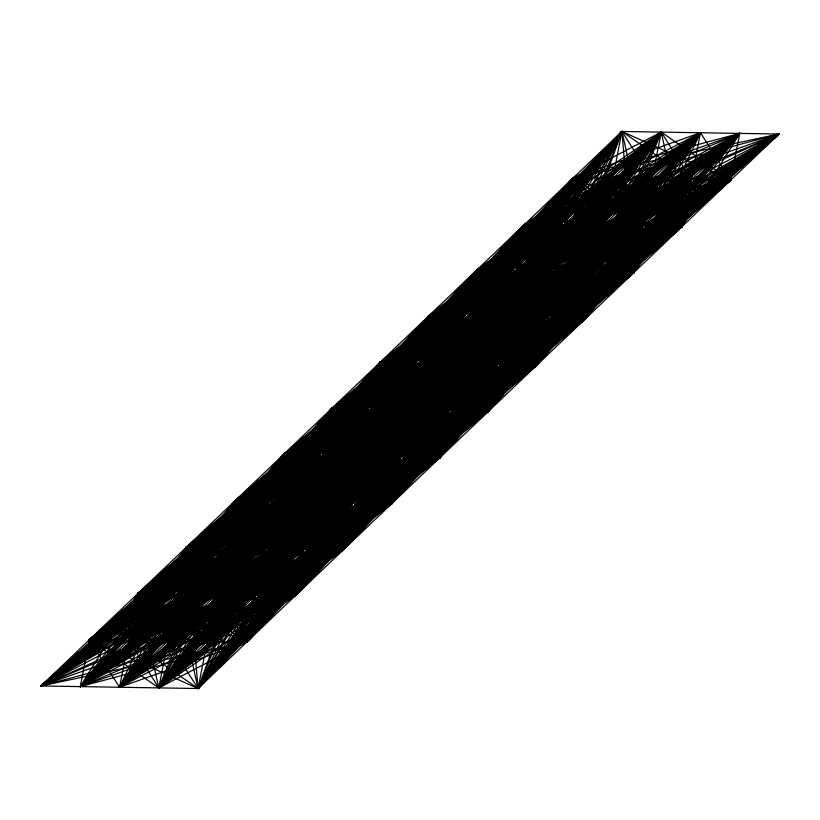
<?xml version="1.0" encoding="UTF-8"?>
<svg xmlns="http://www.w3.org/2000/svg" width="820" height="820" viewBox="0 0 820 820"><rect width="100%" height="100%" fill="white"/><g stroke="black" fill="none" stroke-linecap="round" stroke-linejoin="round"><path stroke-width="1.23" d="M700.475 132.748L273.911 501.778L585.347 318.857L331.475 408.729L400.847 456.842L564.385 224.536L313.178 502.414L642.911 225.808L41 685.971L546.089 318.221L234.653 501.143L400.847 456.842L467.564 316.95L207.193 641.681L458.411 363.793L128.678 640.399L682.178 226.443L137.821 593.557L449.257 410.635L525.128 223.891L255.614 595.463L506.821 317.586L177.089 594.192L730.589 180.236L234.653 501.143L488.525 411.271L419.153 363.157L294.872 596.109L573.539 177.684L304.025 549.256L506.821 317.586L128.678 640.399L546.089 318.221L186.242 547.35L536.936 365.064L476.717 270.108L440.114 457.478L186.242 547.35L682.178 226.443L89.411 639.764L594.5 272.014L313.178 502.414L612.806 178.319L352.436 503.049L428.306 316.315L488.525 411.271L322.321 455.571L682.178 226.443L225.5 547.986L555.242 271.379L255.614 595.463L621.949 131.477L246.461 642.316L476.717 270.108L488.525 411.271L273.911 501.778L594.5 272.014L264.757 548.621L564.385 224.536L246.461 642.316L428.306 316.315L497.678 364.428L41 685.971L779 134.029L322.321 455.571L391.693 503.685L467.564 316.95L304.025 549.256L555.242 271.379L128.678 640.399L730.589 180.236L186.242 547.35L488.525 411.271L525.128 223.891L304.025 549.256L603.653 225.172L80.257 686.606L730.589 180.236L137.821 593.557L536.936 365.064L428.306 316.315L294.872 596.109L515.975 270.743L313.178 502.414L691.322 179.6L89.411 639.764L633.757 272.65L331.475 408.729L352.436 503.049L555.242 271.379L177.089 594.192L779 134.029L186.242 547.35L400.847 456.842L621.949 131.477L361.589 456.207L779 134.029L137.821 593.557L585.347 318.857L419.153 363.157L198.05 688.523L458.411 363.793L41 685.971L633.757 272.65L283.064 454.936L391.693 503.685L515.975 270.743L264.757 548.621L642.911 225.808L137.821 593.557L488.525 411.271L467.564 316.95L264.757 548.621L691.322 179.6L41 685.971L488.525 411.271L573.539 177.684L343.283 549.892L379.885 362.522L585.347 318.857L89.411 639.764L739.742 133.393L216.347 594.828L515.975 270.743L449.257 410.635L128.678 640.399L603.653 225.172L352.436 503.049L322.321 455.571L642.911 225.808L216.347 594.828L661.217 132.112L198.05 688.523L476.717 270.108L497.678 364.428L177.089 594.192L603.653 225.172L255.614 595.463L476.717 270.108L585.347 318.857L225.5 547.986L506.821 317.586L207.193 641.681L621.949 131.477L343.283 549.892L322.321 455.571L739.742 133.393L167.936 641.035L661.217 132.112L400.847 456.842L273.911 501.778L555.242 271.379L207.193 641.681L573.539 177.684L449.257 410.635L225.5 547.986L603.653 225.172L207.193 641.681L525.128 223.891L440.114 457.478L137.821 593.557L594.5 272.014L167.936 641.035L515.975 270.743L440.114 457.478L273.911 501.778L603.653 225.172L158.783 687.888L621.949 131.477L294.872 596.109L370.742 409.364L730.589 180.236L352.436 503.049L283.064 454.936L730.589 180.236L313.178 502.414L573.539 177.684L440.114 457.478L234.653 501.143L594.5 272.014L216.347 594.828L564.385 224.536L294.872 596.109L379.885 362.522L633.757 272.65L177.089 594.192L652.064 178.965L158.783 687.888L573.539 177.684L391.693 503.685L234.653 501.143L682.178 226.443L80.257 686.606L89.411 639.764L661.217 132.112L730.589 180.236L158.783 687.888L89.411 639.764L612.806 178.319L739.742 133.393L730.589 180.236L207.193 641.681L80.257 686.606L137.821 593.557L661.217 132.112L691.322 179.6L633.757 272.65L158.783 687.888L128.678 640.399L186.242 547.35L661.217 132.112L682.178 226.443L158.783 687.888L137.821 593.557L612.806 178.319L779 134.029L198.05 688.523L41 685.971L621.949 131.477L779 134.029L158.783 687.888L186.242 547.35L612.806 178.319L682.178 226.443L739.742 133.393L573.539 177.684L80.257 686.606L246.461 642.316L739.742 133.393L525.128 223.891L80.257 686.606L294.872 596.109L739.742 133.393L476.717 270.108L80.257 686.606L343.283 549.892L739.742 133.393L428.306 316.315L80.257 686.606L391.693 503.685L739.742 133.393L515.975 270.743L283.064 454.936L80.257 686.606L304.025 549.256L536.936 365.064L739.742 133.393L379.885 362.522L80.257 686.606L440.114 457.478L739.742 133.393L331.475 408.729L80.257 686.606L488.525 411.271L739.742 133.393L283.064 454.936L128.678 640.399L198.05 688.523L739.742 133.393L419.153 363.157L89.411 639.764L119.525 687.252L246.461 642.316L691.322 179.6L621.949 131.477L80.257 686.606L536.936 365.064L691.322 179.6L525.128 223.891L128.678 640.399L294.872 596.109L691.322 179.6L564.385 224.536L379.885 362.522L128.678 640.399L255.614 595.463L440.114 457.478L691.322 179.6L476.717 270.108L128.678 640.399L343.283 549.892L691.322 179.6L379.885 362.522L177.089 594.192L198.05 688.523L691.322 179.6L467.564 316.95L186.242 547.35L80.257 686.606L400.847 456.842L730.589 180.236L700.475 132.748L573.539 177.684L128.678 640.399L440.114 457.478L642.911 225.808L621.949 131.477L128.678 640.399L352.436 503.049L633.757 272.65L739.742 133.393L234.653 501.143L80.257 686.606L585.347 318.857L739.742 133.393L186.242 547.35L119.525 687.252L294.872 596.109L642.911 225.808L612.806 178.319L476.717 270.108L177.089 594.192L207.193 641.681L343.283 549.892L642.911 225.808L573.539 177.684L177.089 594.192L246.461 642.316L642.911 225.808L476.717 270.108L225.5 547.986L158.783 687.888L246.461 642.316L594.5 272.014L661.217 132.112L573.539 177.684L225.5 547.986L246.461 642.316L41 685.971L661.217 132.112L633.757 272.65L207.193 641.681L41 685.971L612.806 178.319L633.757 272.65L255.614 595.463L41 685.971L564.385 224.536L779 134.029L207.193 641.681L137.821 593.557L564.385 224.536L730.589 180.236L621.949 131.477L177.089 594.192L343.283 549.892L594.5 272.014L573.539 177.684L779 134.029L255.614 595.463L89.411 639.764L198.05 688.523L642.911 225.808L515.975 270.743L234.653 501.143L128.678 640.399L488.525 411.271L691.322 179.6L331.475 408.729L128.678 640.399L536.936 365.064L642.911 225.808L428.306 316.315L128.678 640.399L585.347 318.857L691.322 179.6L283.064 454.936L177.089 594.192L304.025 549.256L585.347 318.857L700.475 132.748L525.128 223.891L177.089 594.192L391.693 503.685L691.322 179.6L234.653 501.143L119.525 687.252L343.283 549.892L546.089 318.221L612.806 178.319L428.306 316.315L177.089 594.192L488.525 411.271L642.911 225.808L331.475 408.729L177.089 594.192L400.847 456.842L779 134.029L525.128 223.891L225.5 547.986L255.614 595.463L488.525 411.271L700.475 132.748L682.178 226.443L207.193 641.681L186.242 547.35L564.385 224.536L633.757 272.65L700.475 132.748L476.717 270.108L273.911 501.778L207.193 641.681L391.693 503.685L642.911 225.808L419.153 363.157L41 685.971L294.872 596.109L594.5 272.014L564.385 224.536L331.475 408.729L119.525 687.252L137.821 593.557L515.975 270.743L730.589 180.236L573.539 177.684L273.911 501.778L198.05 688.523L137.821 593.557L467.564 316.95L779 134.029L304.025 549.256L89.411 639.764L246.461 642.316L546.089 318.221L621.949 131.477L682.178 226.443L255.614 595.463L186.242 547.35L515.975 270.743L682.178 226.443L573.539 177.684L322.321 455.571L158.783 687.888L294.872 596.109L546.089 318.221L525.128 223.891L661.217 132.112L585.347 318.857L158.783 687.888L234.653 501.143L661.217 132.112L536.936 365.064L158.783 687.888L283.064 454.936L661.217 132.112L488.525 411.271L158.783 687.888L331.475 408.729L661.217 132.112L440.114 457.478L158.783 687.888L379.885 362.522L661.217 132.112L497.678 364.428L246.461 642.316L137.821 593.557L700.475 132.748L536.936 365.064L207.193 641.681L283.064 454.936L612.806 178.319L536.936 365.064L255.614 595.463L234.653 501.143L612.806 178.319L488.525 411.271L207.193 641.681L331.475 408.729L612.806 178.319L440.114 457.478L207.193 641.681L379.885 362.522L612.806 178.319L391.693 503.685L158.783 687.888L428.306 316.315L661.217 132.112L391.693 503.685L119.525 687.252L283.064 454.936L564.385 224.536L585.347 318.857L207.193 641.681L428.306 316.315L700.475 132.748L440.114 457.478L119.525 687.252L379.885 362.522L700.475 132.748L391.693 503.685L167.936 641.035L234.653 501.143L564.385 224.536L488.525 411.271L119.525 687.252L428.306 316.315L652.064 178.965L585.347 318.857L255.614 595.463L331.475 408.729L700.475 132.748L343.283 549.892L158.783 687.888L476.717 270.108L661.217 132.112L343.283 549.892L41 685.971L515.975 270.743L585.347 318.857L119.525 687.252L476.717 270.108L779 134.029L352.436 503.049L41 685.971L467.564 316.95L682.178 226.443L525.128 223.891L273.911 501.778L294.872 596.109L89.411 639.764L564.385 224.536L497.678 364.428L198.05 688.523L186.242 547.35L700.475 132.748L294.872 596.109L137.821 593.557L652.064 178.965L536.936 365.064L119.525 687.252L525.128 223.891L730.589 180.236L255.614 595.463L322.321 455.571L621.949 131.477L633.757 272.65L304.025 549.256L137.821 593.557L603.653 225.172L536.936 365.064L167.936 641.035L283.064 454.936L700.475 132.748L246.461 642.316L186.242 547.35L652.064 178.965L488.525 411.271L167.936 641.035L331.475 408.729L652.064 178.965L440.114 457.478L167.936 641.035L379.885 362.522L652.064 178.965L391.693 503.685L41 685.971L700.475 132.748L198.05 688.523L234.653 501.143L700.475 132.748L400.847 456.842L41 685.971L652.064 178.965L343.283 549.892L89.411 639.764L515.975 270.743L546.089 318.221L198.05 688.523L283.064 454.936L652.064 178.965L294.872 596.109L186.242 547.35L603.653 225.172L440.114 457.478L216.347 594.828L283.064 454.936L603.653 225.172L391.693 503.685L89.411 639.764L467.564 316.95L594.5 272.014L525.128 223.891L167.936 641.035L585.347 318.857L621.949 131.477L225.5 547.986L294.872 596.109L603.653 225.172L379.885 362.522L225.5 547.986L391.693 503.685L594.5 272.014L428.306 316.315L225.5 547.986L352.436 503.049L682.178 226.443L476.717 270.108L167.936 641.035L633.757 272.65L573.539 177.684L119.525 687.252L633.757 272.65L525.128 223.891L216.347 594.828L536.936 365.064L621.949 131.477L273.911 501.778L304.025 549.256L682.178 226.443L428.306 316.315L167.936 641.035L682.178 226.443L379.885 362.522L216.347 594.828L585.347 318.857L573.539 177.684L167.936 641.035L730.589 180.236L476.717 270.108L216.347 594.828L633.757 272.65L476.717 270.108L207.193 641.681L700.475 132.748L89.411 639.764L440.114 457.478L594.5 272.014L379.885 362.522L198.05 688.523L594.5 272.014L283.064 454.936L246.461 642.316L652.064 178.965L234.653 501.143L246.461 642.316L603.653 225.172L234.653 501.143L294.872 596.109L555.242 271.379L234.653 501.143L304.025 549.256L730.589 180.236L428.306 316.315L216.347 594.828L682.178 226.443L331.475 408.729L198.05 688.523L652.064 178.965L89.411 639.764L488.525 411.271L621.949 131.477L119.525 687.252L682.178 226.443L283.064 454.936L294.872 596.109L661.217 132.112L80.257 686.606L633.757 272.65L428.306 316.315L264.757 548.621L585.347 318.857L525.128 223.891L264.757 548.621L682.178 226.443L370.742 409.364L207.193 641.681L652.064 178.965L322.321 455.571L198.05 688.523L603.653 225.172L89.411 639.764L400.847 456.842L652.064 178.965L273.911 501.778L343.283 549.892L603.653 225.172L41 685.971L440.114 457.478L621.949 131.477L167.936 641.035L779 134.029L428.306 316.315L198.05 688.523L555.242 271.379L137.821 593.557L343.283 549.892L612.806 178.319L119.525 687.252L730.589 180.236L379.885 362.522L255.614 595.463L700.475 132.748L322.321 455.571L246.461 642.316L555.242 271.379L89.411 639.764L536.936 365.064L573.539 177.684L216.347 594.828L730.589 180.236L331.475 408.729L246.461 642.316L661.217 132.112L119.525 687.252L779 134.029L379.885 362.522L246.461 642.316L506.821 317.586L186.242 547.35L343.283 549.892L506.821 317.586L89.411 639.764L449.257 410.635L612.806 178.319L167.936 641.035L497.678 364.428L621.949 131.477L216.347 594.828L779 134.029L331.475 408.729L294.872 596.109L612.806 178.319L216.347 594.828L546.089 318.221L476.717 270.108L313.178 502.414L633.757 272.65L467.564 316.95L119.525 687.252L497.678 364.428L573.539 177.684L264.757 548.621L730.589 180.236L419.153 363.157L119.525 687.252L546.089 318.221L379.885 362.522L304.025 549.256L283.064 454.936L779 134.029L264.757 548.621L621.949 131.477L391.693 503.685L137.821 593.557L739.742 133.393L158.783 687.888L525.128 223.891L536.936 365.064L41 685.971L555.242 271.379L391.693 503.685L186.242 547.35L691.322 179.6L119.525 687.252L515.975 270.743L536.936 365.064L177.089 594.192L700.475 132.748L352.436 503.049L137.821 593.557L691.322 179.6L167.936 641.035L419.153 363.157L779 134.029L80.257 686.606L700.475 132.748L304.025 549.256L370.742 409.364L691.322 179.6L216.347 594.828L467.564 316.95L536.936 365.064L225.5 547.986L700.475 132.748L158.783 687.888L419.153 363.157L633.757 272.65L128.678 640.399L700.475 132.748L119.525 687.252L594.5 272.014L370.742 409.364L246.461 642.316L612.806 178.319L264.757 548.621L546.089 318.221L419.153 363.157L255.614 595.463L652.064 178.965L225.5 547.986L440.114 457.478L564.385 224.536L119.525 687.252L642.911 225.808L283.064 454.936L343.283 549.892L564.385 224.536L167.936 641.035L546.089 318.221L331.475 408.729L343.283 549.892L234.653 501.143L779 134.029L128.678 640.399L652.064 178.965L352.436 503.049L186.242 547.35L642.911 225.808L167.936 641.035L467.564 316.95L497.678 364.428L80.257 686.606L652.064 178.965L304.025 549.256L428.306 316.315L585.347 318.857L41 685.971L739.742 133.393L119.525 687.252M546.089 318.221L89.411 639.764L642.911 225.808L80.257 686.606L506.821 317.586L158.783 687.888L515.975 270.743L246.461 642.316L525.128 223.891L343.283 549.892L428.306 316.315L449.257 410.635L234.653 501.143L633.757 272.65L137.821 593.557L497.678 364.428L331.475 408.729L391.693 503.685L525.128 223.891L198.05 688.523L612.806 178.319L361.589 456.207L691.322 179.6L273.911 501.778L497.678 364.428L370.742 409.364L391.693 503.685L476.717 270.108L294.872 596.109L525.128 223.891L400.847 456.842L370.742 409.364L585.347 318.857L186.242 547.35L633.757 272.65L322.321 455.571L449.257 410.635L419.153 363.157L352.436 503.049L621.949 131.477L198.05 688.523L467.564 316.95L343.283 549.892L419.153 363.157L440.114 457.478L283.064 454.936L585.347 318.857L234.653 501.143L536.936 365.064L379.885 362.522L391.693 503.685L428.306 316.315L440.114 457.478L331.475 408.729L536.936 365.064L322.321 455.571L546.089 318.221L225.5 547.986L739.742 133.393L264.757 548.621L661.217 132.112L304.025 549.256L564.385 224.536L158.783 687.888L555.242 271.379L80.257 686.606L594.5 272.014L177.089 594.192L739.742 133.393L313.178 502.414L661.217 132.112L255.614 595.463L573.539 177.684L352.436 503.049L476.717 270.108L400.847 456.842L379.885 362.522L488.525 411.271L283.064 454.936L497.678 364.428L186.242 547.35M343.283 549.892L476.717 270.108M467.564 316.95L246.461 642.316L573.539 177.684L198.05 688.523L564.385 224.536L207.193 641.681L661.217 132.112L361.589 456.207L739.742 133.393L128.678 640.399L594.5 272.014M352.436 503.049L515.975 270.743L207.193 641.681L612.806 178.319L304.025 549.256M633.757 272.65L273.911 501.778L730.589 180.236L225.5 547.986L691.322 179.6L80.257 686.606L458.411 363.793L158.783 687.888L612.806 178.319L255.614 595.463L515.975 270.743M255.614 595.463L564.385 224.536M158.783 687.888L661.217 132.112M80.257 686.606L739.742 133.393M273.911 501.778L779 134.029L89.411 639.764L730.589 180.236L41 685.971L682.178 226.443L177.089 594.192L691.322 179.6L128.678 640.399L642.911 225.808L225.5 547.986M177.089 594.192L642.911 225.808M331.475 408.729L488.525 411.271M536.936 365.064L283.064 454.936L449.257 410.635L379.885 362.522L440.114 457.478L370.742 409.364L536.936 365.064"/></g></svg>
